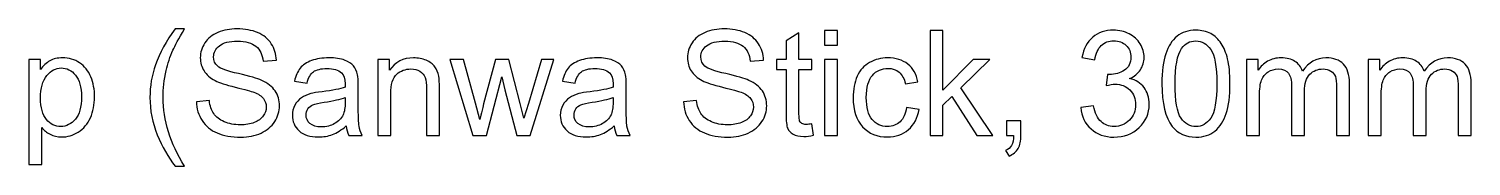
# Model space of a CAD drawing. Header units: millimetres. Extents: x 198 to 2265, y -986 to 144.
# Drawn here: x 1501 to 1751.8, y -708.2 to -684.3 of the extents above; entities that cross this region are included whole.
import ezdxf

# ---------------------------------------------------------------- set-up
doc = ezdxf.new("R2010")
doc.units = ezdxf.units.MM
doc.header["$MEASUREMENT"] = 0
doc.layers.add('Layer 1', color=7, linetype='Continuous')

msp = doc.modelspace()

# ---------------------------------------------------------------- linework, layer by layer
at = {"layer": 'Layer 1', "color": 250}
for points, knots in [([(1526.4799, -708.1696), (1525.2522, -706.616), (1524.2108, -704.7999), (1523.3599, -702.7171), (1522.509, -700.6343), (1522.0857, -698.4753), (1522.0857, -696.2443), (1522.0857, -694.2758), (1522.4032, -692.392), (1523.0382, -690.5928), (1523.7833, -688.5015), (1524.9305, -686.4187), (1526.4799, -684.3444), (1526.4799, -684.3444), (1528.0801, -684.3444), (1528.0801, -684.3444), (1527.081, -686.0631), (1526.4164, -687.2908), (1526.0947, -688.0274), (1525.5909, -689.1662), (1525.193, -690.3557), (1524.9051, -691.5961), (1524.5495, -693.1413), (1524.3717, -694.6949), (1524.3717, -696.257), (1524.3717, -700.2321), (1525.6078, -704.203), (1528.0801, -708.1696), (1528.0801, -708.1696), (1526.4799, -708.1696), (1526.4799, -708.1696)], [0, 0, 0, 0, 0.1, 0.1, 0.1, 0.2, 0.2, 0.2, 0.3, 0.3, 0.3, 0.4, 0.4, 0.4, 0.5, 0.5, 0.5, 0.6, 0.6, 0.6, 0.7, 0.7, 0.7, 0.8, 0.8, 0.8, 0.9, 0.9, 0.9, 1, 1, 1, 1]), ([(1530.1629, -696.9936), (1530.1629, -696.9936), (1532.4235, -696.7904), (1532.4235, -696.7904), (1532.5293, -697.7048), (1532.7791, -698.4541), (1533.1728, -699.0425), (1533.5665, -699.6267), (1534.1761, -700.1009), (1535.0016, -700.4649), (1535.8271, -700.8248), (1536.7584, -701.0068), (1537.7914, -701.0068), (1538.71, -701.0068), (1539.5186, -700.8713), (1540.2213, -700.5962), (1540.924, -700.321), (1541.4447, -699.9442), (1541.7876, -699.4659), (1542.1305, -698.9875), (1542.3041, -698.4668), (1542.3041, -697.908), (1542.3041, -697.3407), (1542.139, -696.8454), (1541.8088, -696.4179), (1541.4786, -695.9945), (1540.9325, -695.6389), (1540.1705, -695.3468), (1539.6837, -695.1606), (1538.6042, -694.8642), (1536.932, -694.4621), (1535.2598, -694.0599), (1534.0914, -693.6831), (1533.4226, -693.3275), (1532.5547, -692.8703), (1531.9113, -692.3031), (1531.4879, -691.63), (1531.0604, -690.9569), (1530.8487, -690.1991), (1530.8487, -689.3651), (1530.8487, -688.4423), (1531.1112, -687.5829), (1531.6319, -686.787), (1532.1526, -685.9869), (1532.9103, -685.3816), (1533.9136, -684.9667), (1534.9127, -684.5518), (1536.0261, -684.3444), (1537.2495, -684.3444), (1538.5957, -684.3444), (1539.7853, -684.5603), (1540.814, -684.9963), (1541.8427, -685.4281), (1542.6343, -686.0674), (1543.1889, -686.914), (1543.7434, -687.7565), (1544.0398, -688.7132), (1544.0821, -689.78), (1544.0821, -689.78), (1541.7707, -689.9578), (1541.7707, -689.9578), (1541.6479, -688.8106), (1541.2288, -687.9427), (1540.5134, -687.3585), (1539.798, -686.7701), (1538.7396, -686.478), (1537.3426, -686.478), (1535.8864, -686.478), (1534.8238, -686.7447), (1534.1592, -687.2781), (1533.4945, -687.8115), (1533.1601, -688.455), (1533.1601, -689.2085), (1533.1601, -689.8604), (1533.3972, -690.3981), (1533.8671, -690.8214), (1534.3327, -691.2405), (1535.5392, -691.6765), (1537.495, -692.1168), (1539.4508, -692.5613), (1540.7928, -692.9465), (1541.5209, -693.2767), (1542.575, -693.7636), (1543.3582, -694.3774), (1543.862, -695.1267), (1544.3657, -695.8718), (1544.6155, -696.7311), (1544.6155, -697.7048), (1544.6155, -698.6742), (1544.3403, -699.5802), (1543.7858, -700.4353), (1543.2312, -701.2904), (1542.4396, -701.9551), (1541.4024, -702.4292), (1540.3652, -702.9033), (1539.2011, -703.1404), (1537.9014, -703.1404), (1536.2589, -703.1404), (1534.8831, -702.8991), (1533.7739, -702.4207), (1532.6606, -701.9424), (1531.7927, -701.2227), (1531.162, -700.2575), (1530.527, -699.2965), (1530.1968, -698.2086), (1530.1629, -696.9936)], [0, 0, 0, 0, 0.02857143, 0.02857143, 0.02857143, 0.05714286, 0.05714286, 0.05714286, 0.08571429, 0.08571429, 0.08571429, 0.11428571, 0.11428571, 0.11428571, 0.14285714, 0.14285714, 0.14285714, 0.17142857, 0.17142857, 0.17142857, 0.2, 0.2, 0.2, 0.22857143, 0.22857143, 0.22857143, 0.25714286, 0.25714286, 0.25714286, 0.28571429, 0.28571429, 0.28571429, 0.31428571, 0.31428571, 0.31428571, 0.34285714, 0.34285714, 0.34285714, 0.37142857, 0.37142857, 0.37142857, 0.4, 0.4, 0.4, 0.42857143, 0.42857143, 0.42857143, 0.45714286, 0.45714286, 0.45714286, 0.48571429, 0.48571429, 0.48571429, 0.51428571, 0.51428571, 0.51428571, 0.54285714, 0.54285714, 0.54285714, 0.57142857, 0.57142857, 0.57142857, 0.6, 0.6, 0.6, 0.62857143, 0.62857143, 0.62857143, 0.65714286, 0.65714286, 0.65714286, 0.68571429, 0.68571429, 0.68571429, 0.71428571, 0.71428571, 0.71428571, 0.74285714, 0.74285714, 0.74285714, 0.77142857, 0.77142857, 0.77142857, 0.8, 0.8, 0.8, 0.82857143, 0.82857143, 0.82857143, 0.85714286, 0.85714286, 0.85714286, 0.88571429, 0.88571429, 0.88571429, 0.91428571, 0.91428571, 0.91428571, 0.94285714, 0.94285714, 0.94285714, 0.97142857, 0.97142857, 0.97142857, 1, 1, 1, 1]), ([(1614.8845, -696.9936), (1614.8845, -696.9936), (1617.1451, -696.7904), (1617.1451, -696.7904), (1617.2509, -697.7048), (1617.5007, -698.4541), (1617.8944, -699.0425), (1618.2881, -699.6267), (1618.8977, -700.1009), (1619.7232, -700.4649), (1620.5487, -700.8248), (1621.48, -701.0068), (1622.513, -701.0068), (1623.4316, -701.0068), (1624.2402, -700.8713), (1624.9429, -700.5962), (1625.6456, -700.321), (1626.1663, -699.9442), (1626.5092, -699.4659), (1626.8521, -698.9875), (1627.0257, -698.4668), (1627.0257, -697.908), (1627.0257, -697.3407), (1626.8606, -696.8454), (1626.5304, -696.4179), (1626.2002, -695.9945), (1625.6541, -695.6389), (1624.8921, -695.3468), (1624.4053, -695.1606), (1623.3258, -694.8642), (1621.6536, -694.4621), (1619.9814, -694.0599), (1618.813, -693.6831), (1618.1442, -693.3275), (1617.2763, -692.8703), (1616.6329, -692.3031), (1616.2095, -691.63), (1615.782, -690.9569), (1615.5703, -690.1991), (1615.5703, -689.3651), (1615.5703, -688.4423), (1615.8328, -687.5829), (1616.3535, -686.787), (1616.8742, -685.9869), (1617.6319, -685.3816), (1618.6352, -684.9667), (1619.6343, -684.5518), (1620.7477, -684.3444), (1621.9711, -684.3444), (1623.3173, -684.3444), (1624.5069, -684.5603), (1625.5356, -684.9963), (1626.5643, -685.4281), (1627.3559, -686.0674), (1627.9105, -686.914), (1628.465, -687.7565), (1628.7614, -688.7132), (1628.8037, -689.78), (1628.8037, -689.78), (1626.4923, -689.9578), (1626.4923, -689.9578), (1626.3695, -688.8106), (1625.9504, -687.9427), (1625.235, -687.3585), (1624.5196, -686.7701), (1623.4612, -686.478), (1622.0642, -686.478), (1620.608, -686.478), (1619.5454, -686.7447), (1618.8808, -687.2781), (1618.2161, -687.8115), (1617.8817, -688.455), (1617.8817, -689.2085), (1617.8817, -689.8604), (1618.1188, -690.3981), (1618.5887, -690.8214), (1619.0543, -691.2405), (1620.2608, -691.6765), (1622.2166, -692.1168), (1624.1724, -692.5613), (1625.5144, -692.9465), (1626.2425, -693.2767), (1627.2966, -693.7636), (1628.0798, -694.3774), (1628.5836, -695.1267), (1629.0873, -695.8718), (1629.3371, -696.7311), (1629.3371, -697.7048), (1629.3371, -698.6742), (1629.0619, -699.5802), (1628.5074, -700.4353), (1627.9528, -701.2904), (1627.1612, -701.9551), (1626.124, -702.4292), (1625.0868, -702.9033), (1623.9227, -703.1404), (1622.623, -703.1404), (1620.9805, -703.1404), (1619.6047, -702.8991), (1618.4955, -702.4207), (1617.3822, -701.9424), (1616.5143, -701.2227), (1615.8836, -700.2575), (1615.2486, -699.2965), (1614.9184, -698.2086), (1614.8845, -696.9936)], [0, 0, 0, 0, 0.02857143, 0.02857143, 0.02857143, 0.05714286, 0.05714286, 0.05714286, 0.08571429, 0.08571429, 0.08571429, 0.11428571, 0.11428571, 0.11428571, 0.14285714, 0.14285714, 0.14285714, 0.17142857, 0.17142857, 0.17142857, 0.2, 0.2, 0.2, 0.22857143, 0.22857143, 0.22857143, 0.25714286, 0.25714286, 0.25714286, 0.28571429, 0.28571429, 0.28571429, 0.31428571, 0.31428571, 0.31428571, 0.34285714, 0.34285714, 0.34285714, 0.37142857, 0.37142857, 0.37142857, 0.4, 0.4, 0.4, 0.42857143, 0.42857143, 0.42857143, 0.45714286, 0.45714286, 0.45714286, 0.48571429, 0.48571429, 0.48571429, 0.51428571, 0.51428571, 0.51428571, 0.54285714, 0.54285714, 0.54285714, 0.57142857, 0.57142857, 0.57142857, 0.6, 0.6, 0.6, 0.62857143, 0.62857143, 0.62857143, 0.65714286, 0.65714286, 0.65714286, 0.68571429, 0.68571429, 0.68571429, 0.71428571, 0.71428571, 0.71428571, 0.74285714, 0.74285714, 0.74285714, 0.77142857, 0.77142857, 0.77142857, 0.8, 0.8, 0.8, 0.82857143, 0.82857143, 0.82857143, 0.85714286, 0.85714286, 0.85714286, 0.88571429, 0.88571429, 0.88571429, 0.91428571, 0.91428571, 0.91428571, 0.94285714, 0.94285714, 0.94285714, 0.97142857, 0.97142857, 0.97142857, 1, 1, 1, 1]), ([(1639.3913, -687.1892), (1639.3913, -687.1892), (1639.3913, -684.6492), (1639.3913, -684.6492), (1639.3913, -684.6492), (1641.6265, -684.6492), (1641.6265, -684.6492), (1641.6265, -684.6492), (1641.6265, -687.1892), (1641.6265, -687.1892), (1641.6265, -687.1892), (1639.3913, -687.1892), (1639.3913, -687.1892)], [0, 0, 0, 0, 0.25, 0.25, 0.25, 0.5, 0.5, 0.5, 0.75, 0.75, 0.75, 1, 1, 1, 1]), ([(1657.7428, -702.8356), (1657.7428, -702.8356), (1657.7428, -684.6492), (1657.7428, -684.6492), (1657.7428, -684.6492), (1659.978, -684.6492), (1659.978, -684.6492), (1659.978, -684.6492), (1659.978, -695.0082), (1659.978, -695.0082), (1659.978, -695.0082), (1665.2612, -689.653), (1665.2612, -689.653), (1665.2612, -689.653), (1668.1483, -689.653), (1668.1483, -689.653), (1668.1483, -689.653), (1663.1191, -694.551), (1663.1191, -694.551), (1663.1191, -694.551), (1668.6563, -702.8356), (1668.6563, -702.8356), (1668.6563, -702.8356), (1665.9046, -702.8356), (1665.9046, -702.8356), (1665.9046, -702.8356), (1661.5274, -696.1004), (1661.5274, -696.1004), (1661.5274, -696.1004), (1659.978, -697.6074), (1659.978, -697.6074), (1659.978, -697.6074), (1659.978, -702.8356), (1659.978, -702.8356), (1659.978, -702.8356), (1657.7428, -702.8356), (1657.7428, -702.8356)], [0, 0, 0, 0, 0.08333333, 0.08333333, 0.08333333, 0.16666667, 0.16666667, 0.16666667, 0.25, 0.25, 0.25, 0.33333333, 0.33333333, 0.33333333, 0.41666667, 0.41666667, 0.41666667, 0.5, 0.5, 0.5, 0.58333333, 0.58333333, 0.58333333, 0.66666667, 0.66666667, 0.66666667, 0.75, 0.75, 0.75, 0.83333333, 0.83333333, 0.83333333, 0.91666667, 0.91666667, 0.91666667, 1, 1, 1, 1]), ([(1683.9387, -698.0096), (1683.9387, -698.0096), (1686.1739, -697.7048), (1686.1739, -697.7048), (1686.4321, -698.9748), (1686.8639, -699.8892), (1687.4778, -700.448), (1688.0916, -701.0068), (1688.8451, -701.2862), (1689.7384, -701.2862), (1690.7967, -701.2862), (1691.6899, -700.9221), (1692.4096, -700.194), (1693.1293, -699.4659), (1693.4891, -698.5642), (1693.4891, -697.4889), (1693.4891, -696.4644), (1693.1547, -695.6178), (1692.4816, -694.9489), (1691.8127, -694.2843), (1690.9618, -693.9498), (1689.9246, -693.9498), (1689.5013, -693.9498), (1688.9764, -694.0345), (1688.3456, -694.1996), (1688.3456, -694.1996), (1688.5954, -692.2438), (1688.5954, -692.2438), (1688.7435, -692.2607), (1688.8663, -692.2692), (1688.9552, -692.2692), (1689.9119, -692.2692), (1690.7671, -692.0194), (1691.5333, -691.5241), (1692.2953, -691.0288), (1692.6763, -690.2668), (1692.6763, -689.2381), (1692.6763, -688.4211), (1692.3969, -687.7438), (1691.8423, -687.2061), (1691.2878, -686.6685), (1690.5723, -686.4018), (1689.696, -686.4018), (1688.824, -686.4018), (1688.1001, -686.677), (1687.5201, -687.2273), (1686.9401, -687.7776), (1686.5676, -688.6031), (1686.4025, -689.7038), (1686.4025, -689.7038), (1684.1673, -689.2974), (1684.1673, -689.2974), (1684.4425, -687.7988), (1685.0605, -686.6346), (1686.03, -685.8091), (1686.9952, -684.9836), (1688.2017, -684.573), (1689.641, -684.573), (1690.6316, -684.573), (1691.546, -684.7847), (1692.38, -685.2122), (1693.2182, -685.6356), (1693.8574, -686.2155), (1694.2977, -686.9479), (1694.7422, -687.6845), (1694.9623, -688.4634), (1694.9623, -689.2889), (1694.9623, -690.0721), (1694.7506, -690.7833), (1694.3315, -691.4268), (1693.9082, -692.0702), (1693.2817, -692.5825), (1692.4562, -692.9635), (1693.5314, -693.209), (1694.3654, -693.7255), (1694.9623, -694.5086), (1695.555, -695.2876), (1695.8513, -696.2697), (1695.8513, -697.4423), (1695.8513, -699.0298), (1695.2713, -700.3803), (1694.1156, -701.4852), (1692.9557, -702.5901), (1691.491, -703.1404), (1689.7214, -703.1404), (1688.1255, -703.1404), (1686.8004, -702.662), (1685.7463, -701.7095), (1684.688, -700.757), (1684.0869, -699.5251), (1683.9387, -698.0096)], [0, 0, 0, 0, 0.03333333, 0.03333333, 0.03333333, 0.06666667, 0.06666667, 0.06666667, 0.1, 0.1, 0.1, 0.13333333, 0.13333333, 0.13333333, 0.16666667, 0.16666667, 0.16666667, 0.2, 0.2, 0.2, 0.23333333, 0.23333333, 0.23333333, 0.26666667, 0.26666667, 0.26666667, 0.3, 0.3, 0.3, 0.33333333, 0.33333333, 0.33333333, 0.36666667, 0.36666667, 0.36666667, 0.4, 0.4, 0.4, 0.43333333, 0.43333333, 0.43333333, 0.46666667, 0.46666667, 0.46666667, 0.5, 0.5, 0.5, 0.53333333, 0.53333333, 0.53333333, 0.56666667, 0.56666667, 0.56666667, 0.6, 0.6, 0.6, 0.63333333, 0.63333333, 0.63333333, 0.66666667, 0.66666667, 0.66666667, 0.7, 0.7, 0.7, 0.73333333, 0.73333333, 0.73333333, 0.76666667, 0.76666667, 0.76666667, 0.8, 0.8, 0.8, 0.83333333, 0.83333333, 0.83333333, 0.86666667, 0.86666667, 0.86666667, 0.9, 0.9, 0.9, 0.93333333, 0.93333333, 0.93333333, 0.96666667, 0.96666667, 0.96666667, 1, 1, 1, 1]), ([(1698.0653, -693.8609), (1698.0653, -691.7146), (1698.2854, -689.979), (1698.7257, -688.6666), (1699.1702, -687.3501), (1699.8264, -686.3383), (1700.6984, -685.6313), (1701.5663, -684.9244), (1702.6627, -684.573), (1703.9835, -684.573), (1704.9572, -684.573), (1705.8123, -684.7677), (1706.5531, -685.1614), (1707.2897, -685.5551), (1707.8993, -686.1224), (1708.3735, -686.8632), (1708.8476, -687.5998), (1709.2201, -688.5015), (1709.4911, -689.5641), (1709.7662, -690.6267), (1709.9017, -692.0618), (1709.9017, -693.8609), (1709.9017, -695.9945), (1709.6816, -697.7217), (1709.2455, -699.0341), (1708.8095, -700.3506), (1708.1533, -701.3624), (1707.2813, -702.0736), (1706.4134, -702.7848), (1705.3128, -703.1404), (1703.9835, -703.1404), (1702.2351, -703.1404), (1700.8593, -702.5181), (1699.8602, -701.2693), (1698.6622, -699.7453), (1698.0653, -697.2772), (1698.0653, -693.8609)], [0, 0, 0, 0, 0.08333333, 0.08333333, 0.08333333, 0.16666667, 0.16666667, 0.16666667, 0.25, 0.25, 0.25, 0.33333333, 0.33333333, 0.33333333, 0.41666667, 0.41666667, 0.41666667, 0.5, 0.5, 0.5, 0.58333333, 0.58333333, 0.58333333, 0.66666667, 0.66666667, 0.66666667, 0.75, 0.75, 0.75, 0.83333333, 0.83333333, 0.83333333, 0.91666667, 0.91666667, 0.91666667, 1, 1, 1, 1]), ([(1637.1857, -700.8417), (1637.1857, -700.8417), (1637.4905, -702.8144), (1637.4905, -702.8144), (1636.864, -702.9457), (1636.3009, -703.0134), (1635.8099, -703.0134), (1635.0013, -703.0134), (1634.3748, -702.8864), (1633.926, -702.6282), (1633.4815, -702.3699), (1633.1683, -702.0355), (1632.9862, -701.6164), (1632.8042, -701.1973), (1632.7153, -700.3168), (1632.7153, -698.9748), (1632.7153, -698.9748), (1632.7153, -691.3802), (1632.7153, -691.3802), (1632.7153, -691.3802), (1631.0643, -691.3802), (1631.0643, -691.3802), (1631.0643, -691.3802), (1631.0643, -689.653), (1631.0643, -689.653), (1631.0643, -689.653), (1632.7153, -689.653), (1632.7153, -689.653), (1632.7153, -689.653), (1632.7153, -686.3933), (1632.7153, -686.3933), (1632.7153, -686.3933), (1634.9505, -685.0514), (1634.9505, -685.0514), (1634.9505, -685.0514), (1634.9505, -689.653), (1634.9505, -689.653), (1634.9505, -689.653), (1637.1857, -689.653), (1637.1857, -689.653), (1637.1857, -689.653), (1637.1857, -691.3802), (1637.1857, -691.3802), (1637.1857, -691.3802), (1634.9505, -691.3802), (1634.9505, -691.3802), (1634.9505, -691.3802), (1634.9505, -699.1018), (1634.9505, -699.1018), (1634.9505, -699.741), (1634.9886, -700.1517), (1635.069, -700.3337), (1635.1452, -700.5157), (1635.2722, -700.6597), (1635.45, -700.7697), (1635.6278, -700.8756), (1635.8818, -700.9306), (1636.212, -700.9306), (1636.4576, -700.9306), (1636.7835, -700.901), (1637.1857, -700.8417)], [0, 0, 0, 0, 0.05, 0.05, 0.05, 0.1, 0.1, 0.1, 0.15, 0.15, 0.15, 0.2, 0.2, 0.2, 0.25, 0.25, 0.25, 0.3, 0.3, 0.3, 0.35, 0.35, 0.35, 0.4, 0.4, 0.4, 0.45, 0.45, 0.45, 0.5, 0.5, 0.5, 0.55, 0.55, 0.55, 0.6, 0.6, 0.6, 0.65, 0.65, 0.65, 0.7, 0.7, 0.7, 0.75, 0.75, 0.75, 0.8, 0.8, 0.8, 0.85, 0.85, 0.85, 0.9, 0.9, 0.9, 0.95, 0.95, 0.95, 1, 1, 1, 1]), ([(1700.3513, -693.8694), (1700.3513, -696.8624), (1700.6984, -698.852), (1701.3969, -699.8342), (1702.0954, -700.8205), (1702.959, -701.3116), (1703.9835, -701.3116), (1705.008, -701.3116), (1705.8716, -700.8163), (1706.5701, -699.8299), (1707.2686, -698.8393), (1707.6157, -696.8539), (1707.6157, -693.8694), (1707.6157, -690.8764), (1707.2686, -688.8868), (1706.5701, -687.9046), (1705.8758, -686.9183), (1705.0037, -686.4272), (1703.9581, -686.4272), (1702.9336, -686.4272), (1702.1124, -686.8632), (1701.4985, -687.7311), (1700.7323, -688.836), (1700.3513, -690.8849), (1700.3513, -693.8694)], [0, 0, 0, 0, 0.125, 0.125, 0.125, 0.25, 0.25, 0.25, 0.375, 0.375, 0.375, 0.5, 0.5, 0.5, 0.625, 0.625, 0.625, 0.75, 0.75, 0.75, 0.875, 0.875, 0.875, 1, 1, 1, 1]), ([(1501.0291, -707.8902), (1501.0291, -707.8902), (1501.0291, -689.653), (1501.0291, -689.653), (1501.0291, -689.653), (1503.0611, -689.653), (1503.0611, -689.653), (1503.0611, -689.653), (1503.0611, -691.3844), (1503.0611, -691.3844), (1503.5395, -690.7156), (1504.0813, -690.2118), (1504.6867, -689.8774), (1505.2878, -689.5429), (1506.0202, -689.3736), (1506.8796, -689.3736), (1508.0056, -689.3736), (1508.9962, -689.6615), (1509.8556, -690.2414), (1510.715, -690.8172), (1511.3627, -691.6342), (1511.8029, -692.6841), (1512.239, -693.7382), (1512.4591, -694.8896), (1512.4591, -696.1469), (1512.4591, -697.4889), (1512.2178, -698.6996), (1511.7352, -699.7791), (1511.2526, -700.8544), (1510.5499, -701.6799), (1509.627, -702.2556), (1508.7084, -702.8271), (1507.7389, -703.115), (1506.7229, -703.115), (1505.9779, -703.115), (1505.309, -702.9584), (1504.7206, -702.6451), (1504.1279, -702.3318), (1503.6453, -701.9381), (1503.2643, -701.4598), (1503.2643, -701.4598), (1503.2643, -707.8902), (1503.2643, -707.8902), (1503.2643, -707.8902), (1501.0291, -707.8902), (1501.0291, -707.8902)], [0, 0, 0, 0, 0.06666667, 0.06666667, 0.06666667, 0.13333333, 0.13333333, 0.13333333, 0.2, 0.2, 0.2, 0.26666667, 0.26666667, 0.26666667, 0.33333333, 0.33333333, 0.33333333, 0.4, 0.4, 0.4, 0.46666667, 0.46666667, 0.46666667, 0.53333333, 0.53333333, 0.53333333, 0.6, 0.6, 0.6, 0.66666667, 0.66666667, 0.66666667, 0.73333333, 0.73333333, 0.73333333, 0.8, 0.8, 0.8, 0.86666667, 0.86666667, 0.86666667, 0.93333333, 0.93333333, 0.93333333, 1, 1, 1, 1]), ([(1556.2233, -701.1846), (1555.3936, -701.8916), (1554.5935, -702.3869), (1553.8272, -702.679), (1553.061, -702.9711), (1552.2397, -703.115), (1551.3592, -703.115), (1549.9114, -703.115), (1548.798, -702.7636), (1548.0191, -702.0567), (1547.2402, -701.3539), (1546.8507, -700.4522), (1546.8507, -699.3558), (1546.8507, -698.7123), (1546.9989, -698.1239), (1547.291, -697.5905), (1547.5873, -697.0571), (1547.9725, -696.6338), (1548.4467, -696.312), (1548.925, -695.9903), (1549.4584, -695.7448), (1550.0553, -695.5797), (1550.4956, -695.4654), (1551.1602, -695.3553), (1552.045, -695.2452), (1553.8484, -695.0336), (1555.1819, -694.7753), (1556.0328, -694.479), (1556.0413, -694.1742), (1556.0455, -693.9795), (1556.0455, -693.899), (1556.0455, -692.9931), (1555.8338, -692.3539), (1555.4105, -691.9813), (1554.839, -691.4776), (1553.9881, -691.2278), (1552.862, -691.2278), (1551.8079, -691.2278), (1551.029, -691.4141), (1550.5295, -691.7824), (1550.0257, -692.1507), (1549.6574, -692.8026), (1549.4161, -693.7424), (1549.4161, -693.7424), (1547.2317, -693.4376), (1547.2317, -693.4376), (1547.4307, -692.502), (1547.7566, -691.7443), (1548.2138, -691.1685), (1548.671, -690.5928), (1549.3314, -690.1525), (1550.195, -689.8393), (1551.0544, -689.5302), (1552.0577, -689.3736), (1553.1922, -689.3736), (1554.3183, -689.3736), (1555.2369, -689.5048), (1555.9439, -689.7715), (1556.6466, -690.0382), (1557.1673, -690.3684), (1557.4975, -690.7706), (1557.8277, -691.1728), (1558.0606, -691.6808), (1558.196, -692.2946), (1558.268, -692.6756), (1558.3061, -693.3614), (1558.3061, -694.3478), (1558.3061, -694.3478), (1558.3061, -697.3111), (1558.3061, -697.3111), (1558.3061, -699.3812), (1558.3527, -700.6893), (1558.4458, -701.2439), (1558.5347, -701.7984), (1558.721, -702.3276), (1558.9919, -702.8356), (1558.9919, -702.8356), (1556.6551, -702.8356), (1556.6551, -702.8356), (1556.4307, -702.3657), (1556.2868, -701.8154), (1556.2233, -701.1846)], [0, 0, 0, 0, 0.03703704, 0.03703704, 0.03703704, 0.07407407, 0.07407407, 0.07407407, 0.11111111, 0.11111111, 0.11111111, 0.14814815, 0.14814815, 0.14814815, 0.18518519, 0.18518519, 0.18518519, 0.22222222, 0.22222222, 0.22222222, 0.25925926, 0.25925926, 0.25925926, 0.2962963, 0.2962963, 0.2962963, 0.33333333, 0.33333333, 0.33333333, 0.37037037, 0.37037037, 0.37037037, 0.40740741, 0.40740741, 0.40740741, 0.44444444, 0.44444444, 0.44444444, 0.48148148, 0.48148148, 0.48148148, 0.51851852, 0.51851852, 0.51851852, 0.55555556, 0.55555556, 0.55555556, 0.59259259, 0.59259259, 0.59259259, 0.62962963, 0.62962963, 0.62962963, 0.66666667, 0.66666667, 0.66666667, 0.7037037, 0.7037037, 0.7037037, 0.74074074, 0.74074074, 0.74074074, 0.77777778, 0.77777778, 0.77777778, 0.81481481, 0.81481481, 0.81481481, 0.85185185, 0.85185185, 0.85185185, 0.88888889, 0.88888889, 0.88888889, 0.92592593, 0.92592593, 0.92592593, 0.96296296, 0.96296296, 0.96296296, 1, 1, 1, 1]), ([(1561.7393, -702.8356), (1561.7393, -702.8356), (1561.7393, -689.653), (1561.7393, -689.653), (1561.7393, -689.653), (1563.7459, -689.653), (1563.7459, -689.653), (1563.7459, -689.653), (1563.7459, -691.5241), (1563.7459, -691.5241), (1564.7111, -690.089), (1566.1081, -689.3736), (1567.9327, -689.3736), (1568.7285, -689.3736), (1569.4567, -689.5175), (1570.1213, -689.8012), (1570.7859, -690.0848), (1571.2855, -690.4616), (1571.6157, -690.923), (1571.9459, -691.3844), (1572.1787, -691.9348), (1572.3099, -692.5698), (1572.3904, -692.9846), (1572.4327, -693.7085), (1572.4327, -694.7415), (1572.4327, -694.7415), (1572.4327, -702.8356), (1572.4327, -702.8356), (1572.4327, -702.8356), (1570.1975, -702.8356), (1570.1975, -702.8356), (1570.1975, -702.8356), (1570.1975, -694.8261), (1570.1975, -694.8261), (1570.1975, -693.916), (1570.1128, -693.2344), (1569.9393, -692.7857), (1569.7657, -692.3369), (1569.4567, -691.9771), (1569.0164, -691.7062), (1568.5761, -691.4395), (1568.0554, -691.304), (1567.4628, -691.304), (1566.5145, -691.304), (1565.6975, -691.6046), (1565.0074, -692.2099), (1564.3174, -692.8111), (1563.9745, -693.9583), (1563.9745, -695.6432), (1563.9745, -695.6432), (1563.9745, -702.8356), (1563.9745, -702.8356), (1563.9745, -702.8356), (1561.7393, -702.8356), (1561.7393, -702.8356)], [0, 0, 0, 0, 0.05555556, 0.05555556, 0.05555556, 0.11111111, 0.11111111, 0.11111111, 0.16666667, 0.16666667, 0.16666667, 0.22222222, 0.22222222, 0.22222222, 0.27777778, 0.27777778, 0.27777778, 0.33333333, 0.33333333, 0.33333333, 0.38888889, 0.38888889, 0.38888889, 0.44444444, 0.44444444, 0.44444444, 0.5, 0.5, 0.5, 0.55555556, 0.55555556, 0.55555556, 0.61111111, 0.61111111, 0.61111111, 0.66666667, 0.66666667, 0.66666667, 0.72222222, 0.72222222, 0.72222222, 0.77777778, 0.77777778, 0.77777778, 0.83333333, 0.83333333, 0.83333333, 0.88888889, 0.88888889, 0.88888889, 0.94444444, 0.94444444, 0.94444444, 1, 1, 1, 1]), ([(1578.2366, -702.8356), (1578.2366, -702.8356), (1574.253, -689.653), (1574.253, -689.653), (1574.253, -689.653), (1576.5898, -689.653), (1576.5898, -689.653), (1576.5898, -689.653), (1578.6938, -697.2603), (1578.6938, -697.2603), (1578.6938, -697.2603), (1579.4388, -700.0924), (1579.4388, -700.0924), (1579.4685, -699.9527), (1579.6971, -699.0468), (1580.1204, -697.3746), (1580.1204, -697.3746), (1582.2074, -689.653), (1582.2074, -689.653), (1582.2074, -689.653), (1584.4977, -689.653), (1584.4977, -689.653), (1584.4977, -689.653), (1586.4831, -697.3069), (1586.4831, -697.3069), (1586.4831, -697.3069), (1587.1308, -699.8172), (1587.1308, -699.8172), (1587.1308, -699.8172), (1587.8886, -697.273), (1587.8886, -697.273), (1587.8886, -697.273), (1590.1661, -689.653), (1590.1661, -689.653), (1590.1661, -689.653), (1592.3378, -689.653), (1592.3378, -689.653), (1592.3378, -689.653), (1588.2018, -702.8356), (1588.2018, -702.8356), (1588.2018, -702.8356), (1585.8904, -702.8356), (1585.8904, -702.8356), (1585.8904, -702.8356), (1583.7992, -694.9489), (1583.7992, -694.9489), (1583.7992, -694.9489), (1583.27, -692.6925), (1583.27, -692.6925), (1583.27, -692.6925), (1580.603, -702.8356), (1580.603, -702.8356), (1580.603, -702.8356), (1578.2366, -702.8356), (1578.2366, -702.8356)], [0, 0, 0, 0, 0.05555556, 0.05555556, 0.05555556, 0.11111111, 0.11111111, 0.11111111, 0.16666667, 0.16666667, 0.16666667, 0.22222222, 0.22222222, 0.22222222, 0.27777778, 0.27777778, 0.27777778, 0.33333333, 0.33333333, 0.33333333, 0.38888889, 0.38888889, 0.38888889, 0.44444444, 0.44444444, 0.44444444, 0.5, 0.5, 0.5, 0.55555556, 0.55555556, 0.55555556, 0.61111111, 0.61111111, 0.61111111, 0.66666667, 0.66666667, 0.66666667, 0.72222222, 0.72222222, 0.72222222, 0.77777778, 0.77777778, 0.77777778, 0.83333333, 0.83333333, 0.83333333, 0.88888889, 0.88888889, 0.88888889, 0.94444444, 0.94444444, 0.94444444, 1, 1, 1, 1]), ([(1602.8195, -701.1846), (1601.9898, -701.8916), (1601.1897, -702.3869), (1600.4234, -702.679), (1599.6572, -702.9711), (1598.8359, -703.115), (1597.9554, -703.115), (1596.5076, -703.115), (1595.3942, -702.7636), (1594.6153, -702.0567), (1593.8364, -701.3539), (1593.4469, -700.4522), (1593.4469, -699.3558), (1593.4469, -698.7123), (1593.5951, -698.1239), (1593.8872, -697.5905), (1594.1835, -697.0571), (1594.5687, -696.6338), (1595.0429, -696.312), (1595.5212, -695.9903), (1596.0546, -695.7448), (1596.6515, -695.5797), (1597.0918, -695.4654), (1597.7564, -695.3553), (1598.6412, -695.2452), (1600.4446, -695.0336), (1601.7781, -694.7753), (1602.629, -694.479), (1602.6375, -694.1742), (1602.6417, -693.9795), (1602.6417, -693.899), (1602.6417, -692.9931), (1602.43, -692.3539), (1602.0067, -691.9813), (1601.4352, -691.4776), (1600.5843, -691.2278), (1599.4582, -691.2278), (1598.4041, -691.2278), (1597.6252, -691.4141), (1597.1257, -691.7824), (1596.6219, -692.1507), (1596.2536, -692.8026), (1596.0123, -693.7424), (1596.0123, -693.7424), (1593.8279, -693.4376), (1593.8279, -693.4376), (1594.0269, -692.502), (1594.3528, -691.7443), (1594.81, -691.1685), (1595.2672, -690.5928), (1595.9276, -690.1525), (1596.7912, -689.8393), (1597.6506, -689.5302), (1598.6539, -689.3736), (1599.7884, -689.3736), (1600.9145, -689.3736), (1601.8331, -689.5048), (1602.5401, -689.7715), (1603.2428, -690.0382), (1603.7635, -690.3684), (1604.0937, -690.7706), (1604.4239, -691.1728), (1604.6568, -691.6808), (1604.7922, -692.2946), (1604.8642, -692.6756), (1604.9023, -693.3614), (1604.9023, -694.3478), (1604.9023, -694.3478), (1604.9023, -697.3111), (1604.9023, -697.3111), (1604.9023, -699.3812), (1604.9489, -700.6893), (1605.042, -701.2439), (1605.1309, -701.7984), (1605.3172, -702.3276), (1605.5881, -702.8356), (1605.5881, -702.8356), (1603.2513, -702.8356), (1603.2513, -702.8356), (1603.0269, -702.3657), (1602.883, -701.8154), (1602.8195, -701.1846)], [0, 0, 0, 0, 0.03703704, 0.03703704, 0.03703704, 0.07407407, 0.07407407, 0.07407407, 0.11111111, 0.11111111, 0.11111111, 0.14814815, 0.14814815, 0.14814815, 0.18518519, 0.18518519, 0.18518519, 0.22222222, 0.22222222, 0.22222222, 0.25925926, 0.25925926, 0.25925926, 0.2962963, 0.2962963, 0.2962963, 0.33333333, 0.33333333, 0.33333333, 0.37037037, 0.37037037, 0.37037037, 0.40740741, 0.40740741, 0.40740741, 0.44444444, 0.44444444, 0.44444444, 0.48148148, 0.48148148, 0.48148148, 0.51851852, 0.51851852, 0.51851852, 0.55555556, 0.55555556, 0.55555556, 0.59259259, 0.59259259, 0.59259259, 0.62962963, 0.62962963, 0.62962963, 0.66666667, 0.66666667, 0.66666667, 0.7037037, 0.7037037, 0.7037037, 0.74074074, 0.74074074, 0.74074074, 0.77777778, 0.77777778, 0.77777778, 0.81481481, 0.81481481, 0.81481481, 0.85185185, 0.85185185, 0.85185185, 0.88888889, 0.88888889, 0.88888889, 0.92592593, 0.92592593, 0.92592593, 0.96296296, 0.96296296, 0.96296296, 1, 1, 1, 1]), ([(1639.3913, -702.8356), (1639.3913, -702.8356), (1639.3913, -689.653), (1639.3913, -689.653), (1639.3913, -689.653), (1641.6265, -689.653), (1641.6265, -689.653), (1641.6265, -689.653), (1641.6265, -702.8356), (1641.6265, -702.8356), (1641.6265, -702.8356), (1639.3913, -702.8356), (1639.3913, -702.8356)], [0, 0, 0, 0, 0.25, 0.25, 0.25, 0.5, 0.5, 0.5, 0.75, 0.75, 0.75, 1, 1, 1, 1]), ([(1653.6449, -698.0096), (1653.6449, -698.0096), (1655.8293, -698.3144), (1655.8293, -698.3144), (1655.588, -699.8172), (1654.9784, -700.9899), (1653.992, -701.8408), (1653.0057, -702.6917), (1651.7907, -703.115), (1650.3556, -703.115), (1648.5564, -703.115), (1647.1086, -702.5266), (1646.0164, -701.3497), (1644.92, -700.1728), (1644.3739, -698.488), (1644.3739, -696.2951), (1644.3739, -694.8727), (1644.611, -693.6323), (1645.0809, -692.5655), (1645.5508, -691.503), (1646.2662, -690.7029), (1647.2314, -690.1737), (1648.1924, -689.6403), (1649.238, -689.3736), (1650.3725, -689.3736), (1651.7992, -689.3736), (1652.9718, -689.7334), (1653.8777, -690.4573), (1654.7879, -691.1812), (1655.3721, -692.2099), (1655.6261, -693.5392), (1655.6261, -693.5392), (1653.4671, -693.8694), (1653.4671, -693.8694), (1653.2597, -692.9846), (1652.8956, -692.32), (1652.3664, -691.8713), (1651.8415, -691.4268), (1651.2065, -691.2024), (1650.4614, -691.2024), (1649.3354, -691.2024), (1648.421, -691.6046), (1647.714, -692.4089), (1647.0113, -693.2175), (1646.6599, -694.4875), (1646.6599, -696.2316), (1646.6599, -698.0011), (1646.9986, -699.2838), (1647.6759, -700.0839), (1648.3575, -700.884), (1649.2422, -701.2862), (1650.3302, -701.2862), (1651.2107, -701.2862), (1651.9431, -701.0195), (1652.5273, -700.4819), (1653.1157, -699.9485), (1653.4883, -699.123), (1653.6449, -698.0096)], [0, 0, 0, 0, 0.05263158, 0.05263158, 0.05263158, 0.10526316, 0.10526316, 0.10526316, 0.15789474, 0.15789474, 0.15789474, 0.21052632, 0.21052632, 0.21052632, 0.26315789, 0.26315789, 0.26315789, 0.31578947, 0.31578947, 0.31578947, 0.36842105, 0.36842105, 0.36842105, 0.42105263, 0.42105263, 0.42105263, 0.47368421, 0.47368421, 0.47368421, 0.52631579, 0.52631579, 0.52631579, 0.57894737, 0.57894737, 0.57894737, 0.63157895, 0.63157895, 0.63157895, 0.68421053, 0.68421053, 0.68421053, 0.73684211, 0.73684211, 0.73684211, 0.78947368, 0.78947368, 0.78947368, 0.84210526, 0.84210526, 0.84210526, 0.89473684, 0.89473684, 0.89473684, 0.94736842, 0.94736842, 0.94736842, 1, 1, 1, 1]), ([(1712.8015, -702.8356), (1712.8015, -702.8356), (1712.8015, -689.653), (1712.8015, -689.653), (1712.8015, -689.653), (1714.8081, -689.653), (1714.8081, -689.653), (1714.8081, -689.653), (1714.8081, -691.5157), (1714.8081, -691.5157), (1715.2187, -690.8722), (1715.7691, -690.3515), (1716.4549, -689.962), (1717.1407, -689.5683), (1717.9196, -689.3736), (1718.7959, -689.3736), (1719.7696, -689.3736), (1720.5697, -689.5768), (1721.192, -689.979), (1721.8143, -690.3854), (1722.2545, -690.9484), (1722.5085, -691.6765), (1723.5584, -690.1398), (1724.9173, -689.3736), (1726.5937, -689.3736), (1727.906, -689.3736), (1728.9178, -689.7334), (1729.6205, -690.4573), (1730.3275, -691.1812), (1730.6831, -692.2946), (1730.6831, -693.7974), (1730.6831, -693.7974), (1730.6831, -702.8356), (1730.6831, -702.8356), (1730.6831, -702.8356), (1728.4479, -702.8356), (1728.4479, -702.8356), (1728.4479, -702.8356), (1728.4479, -694.5383), (1728.4479, -694.5383), (1728.4479, -693.6493), (1728.3717, -693.0058), (1728.2278, -692.6121), (1728.0838, -692.2184), (1727.8214, -691.9051), (1727.4361, -691.6638), (1727.0551, -691.4225), (1726.6064, -691.304), (1726.0942, -691.304), (1725.1628, -691.304), (1724.3924, -691.613), (1723.7785, -692.2269), (1723.1647, -692.8449), (1722.8599, -693.8313), (1722.8599, -695.186), (1722.8599, -695.186), (1722.8599, -702.8356), (1722.8599, -702.8356), (1722.8599, -702.8356), (1720.6247, -702.8356), (1720.6247, -702.8356), (1720.6247, -702.8356), (1720.6247, -694.28), (1720.6247, -694.28), (1720.6247, -693.2894), (1720.4427, -692.5444), (1720.0786, -692.0491), (1719.7145, -691.5538), (1719.1176, -691.304), (1718.2921, -691.304), (1717.6656, -691.304), (1717.0856, -691.4691), (1716.5522, -691.7993), (1716.0188, -692.1295), (1715.6336, -692.6121), (1715.3923, -693.2513), (1715.1552, -693.8863), (1715.0367, -694.805), (1715.0367, -696.003), (1715.0367, -696.003), (1715.0367, -702.8356), (1715.0367, -702.8356), (1715.0367, -702.8356), (1712.8015, -702.8356), (1712.8015, -702.8356)], [0, 0, 0, 0, 0.03571429, 0.03571429, 0.03571429, 0.07142857, 0.07142857, 0.07142857, 0.10714286, 0.10714286, 0.10714286, 0.14285714, 0.14285714, 0.14285714, 0.17857143, 0.17857143, 0.17857143, 0.21428571, 0.21428571, 0.21428571, 0.25, 0.25, 0.25, 0.28571429, 0.28571429, 0.28571429, 0.32142857, 0.32142857, 0.32142857, 0.35714286, 0.35714286, 0.35714286, 0.39285714, 0.39285714, 0.39285714, 0.42857143, 0.42857143, 0.42857143, 0.46428571, 0.46428571, 0.46428571, 0.5, 0.5, 0.5, 0.53571429, 0.53571429, 0.53571429, 0.57142857, 0.57142857, 0.57142857, 0.60714286, 0.60714286, 0.60714286, 0.64285714, 0.64285714, 0.64285714, 0.67857143, 0.67857143, 0.67857143, 0.71428571, 0.71428571, 0.71428571, 0.75, 0.75, 0.75, 0.78571429, 0.78571429, 0.78571429, 0.82142857, 0.82142857, 0.82142857, 0.85714286, 0.85714286, 0.85714286, 0.89285714, 0.89285714, 0.89285714, 0.92857143, 0.92857143, 0.92857143, 0.96428571, 0.96428571, 0.96428571, 1, 1, 1, 1]), ([(1733.9597, -702.8356), (1733.9597, -702.8356), (1733.9597, -689.653), (1733.9597, -689.653), (1733.9597, -689.653), (1735.9663, -689.653), (1735.9663, -689.653), (1735.9663, -689.653), (1735.9663, -691.5157), (1735.9663, -691.5157), (1736.3769, -690.8722), (1736.9273, -690.3515), (1737.6131, -689.962), (1738.2989, -689.5683), (1739.0778, -689.3736), (1739.9541, -689.3736), (1740.9278, -689.3736), (1741.7279, -689.5768), (1742.3502, -689.979), (1742.9725, -690.3854), (1743.4127, -690.9484), (1743.6667, -691.6765), (1744.7166, -690.1398), (1746.0755, -689.3736), (1747.7519, -689.3736), (1749.0642, -689.3736), (1750.076, -689.7334), (1750.7787, -690.4573), (1751.4857, -691.1812), (1751.8413, -692.2946), (1751.8413, -693.7974), (1751.8413, -693.7974), (1751.8413, -702.8356), (1751.8413, -702.8356), (1751.8413, -702.8356), (1749.6061, -702.8356), (1749.6061, -702.8356), (1749.6061, -702.8356), (1749.6061, -694.5383), (1749.6061, -694.5383), (1749.6061, -693.6493), (1749.5299, -693.0058), (1749.386, -692.6121), (1749.242, -692.2184), (1748.9796, -691.9051), (1748.5943, -691.6638), (1748.2133, -691.4225), (1747.7646, -691.304), (1747.2524, -691.304), (1746.321, -691.304), (1745.5506, -691.613), (1744.9367, -692.2269), (1744.3229, -692.8449), (1744.0181, -693.8313), (1744.0181, -695.186), (1744.0181, -695.186), (1744.0181, -702.8356), (1744.0181, -702.8356), (1744.0181, -702.8356), (1741.7829, -702.8356), (1741.7829, -702.8356), (1741.7829, -702.8356), (1741.7829, -694.28), (1741.7829, -694.28), (1741.7829, -693.2894), (1741.6009, -692.5444), (1741.2368, -692.0491), (1740.8727, -691.5538), (1740.2758, -691.304), (1739.4503, -691.304), (1738.8238, -691.304), (1738.2438, -691.4691), (1737.7104, -691.7993), (1737.177, -692.1295), (1736.7918, -692.6121), (1736.5505, -693.2513), (1736.3134, -693.8863), (1736.1949, -694.805), (1736.1949, -696.003), (1736.1949, -696.003), (1736.1949, -702.8356), (1736.1949, -702.8356), (1736.1949, -702.8356), (1733.9597, -702.8356), (1733.9597, -702.8356)], [0, 0, 0, 0, 0.03571429, 0.03571429, 0.03571429, 0.07142857, 0.07142857, 0.07142857, 0.10714286, 0.10714286, 0.10714286, 0.14285714, 0.14285714, 0.14285714, 0.17857143, 0.17857143, 0.17857143, 0.21428571, 0.21428571, 0.21428571, 0.25, 0.25, 0.25, 0.28571429, 0.28571429, 0.28571429, 0.32142857, 0.32142857, 0.32142857, 0.35714286, 0.35714286, 0.35714286, 0.39285714, 0.39285714, 0.39285714, 0.42857143, 0.42857143, 0.42857143, 0.46428571, 0.46428571, 0.46428571, 0.5, 0.5, 0.5, 0.53571429, 0.53571429, 0.53571429, 0.57142857, 0.57142857, 0.57142857, 0.60714286, 0.60714286, 0.60714286, 0.64285714, 0.64285714, 0.64285714, 0.67857143, 0.67857143, 0.67857143, 0.71428571, 0.71428571, 0.71428571, 0.75, 0.75, 0.75, 0.78571429, 0.78571429, 0.78571429, 0.82142857, 0.82142857, 0.82142857, 0.85714286, 0.85714286, 0.85714286, 0.89285714, 0.89285714, 0.89285714, 0.92857143, 0.92857143, 0.92857143, 0.96428571, 0.96428571, 0.96428571, 1, 1, 1, 1]), ([(1503.0611, -696.3247), (1503.0611, -698.0138), (1503.404, -699.2627), (1504.0856, -700.0712), (1504.7714, -700.8798), (1505.6011, -701.2862), (1506.5748, -701.2862), (1507.5654, -701.2862), (1508.412, -700.8671), (1509.1148, -700.0289), (1509.8217, -699.1907), (1510.1731, -697.8953), (1510.1731, -696.1385), (1510.1731, -694.4621), (1509.8302, -693.209), (1509.1402, -692.375), (1508.4501, -691.5411), (1507.6289, -691.1262), (1506.6721, -691.1262), (1505.7239, -691.1262), (1504.8857, -691.5707), (1504.1575, -692.4555), (1503.4252, -693.3445), (1503.0611, -694.6314), (1503.0611, -696.3247)], [0, 0, 0, 0, 0.125, 0.125, 0.125, 0.25, 0.25, 0.25, 0.375, 0.375, 0.375, 0.5, 0.5, 0.5, 0.625, 0.625, 0.625, 0.75, 0.75, 0.75, 0.875, 0.875, 0.875, 1, 1, 1, 1]), ([(1556.0455, -696.2316), (1555.2327, -696.5618), (1554.0135, -696.8412), (1552.3879, -697.0698), (1551.465, -697.201), (1550.8131, -697.3492), (1550.4321, -697.5143), (1550.0511, -697.6794), (1549.759, -697.9207), (1549.5516, -698.234), (1549.3441, -698.5515), (1549.2383, -698.9028), (1549.2383, -699.2923), (1549.2383, -699.8807), (1549.4627, -700.376), (1549.9156, -700.7697), (1550.3686, -701.1634), (1551.029, -701.3624), (1551.8968, -701.3624), (1552.7562, -701.3624), (1553.5224, -701.1761), (1554.1955, -700.7994), (1554.8644, -700.4268), (1555.3597, -699.9146), (1555.673, -699.2669), (1555.9143, -698.7631), (1556.0328, -698.0223), (1556.0328, -697.0444), (1556.0328, -697.0444), (1556.0455, -696.2316), (1556.0455, -696.2316)], [0, 0, 0, 0, 0.1, 0.1, 0.1, 0.2, 0.2, 0.2, 0.3, 0.3, 0.3, 0.4, 0.4, 0.4, 0.5, 0.5, 0.5, 0.6, 0.6, 0.6, 0.7, 0.7, 0.7, 0.8, 0.8, 0.8, 0.9, 0.9, 0.9, 1, 1, 1, 1]), ([(1602.6417, -696.2316), (1601.8289, -696.5618), (1600.6097, -696.8412), (1598.9841, -697.0698), (1598.0612, -697.201), (1597.4093, -697.3492), (1597.0283, -697.5143), (1596.6473, -697.6794), (1596.3552, -697.9207), (1596.1478, -698.234), (1595.9403, -698.5515), (1595.8345, -698.9028), (1595.8345, -699.2923), (1595.8345, -699.8807), (1596.0589, -700.376), (1596.5118, -700.7697), (1596.9648, -701.1634), (1597.6252, -701.3624), (1598.493, -701.3624), (1599.3524, -701.3624), (1600.1186, -701.1761), (1600.7917, -700.7994), (1601.4606, -700.4268), (1601.9559, -699.9146), (1602.2692, -699.2669), (1602.5105, -698.7631), (1602.629, -698.0223), (1602.629, -697.0444), (1602.629, -697.0444), (1602.6417, -696.2316), (1602.6417, -696.2316)], [0, 0, 0, 0, 0.1, 0.1, 0.1, 0.2, 0.2, 0.2, 0.3, 0.3, 0.3, 0.4, 0.4, 0.4, 0.5, 0.5, 0.5, 0.6, 0.6, 0.6, 0.7, 0.7, 0.7, 0.8, 0.8, 0.8, 0.9, 0.9, 0.9, 1, 1, 1, 1]), ([(1671.0185, -702.8356), (1671.0185, -702.8356), (1671.0185, -700.2956), (1671.0185, -700.2956), (1671.0185, -700.2956), (1673.5585, -700.2956), (1673.5585, -700.2956), (1673.5585, -700.2956), (1673.5585, -702.8356), (1673.5585, -702.8356), (1673.5585, -703.7712), (1673.3934, -704.5289), (1673.059, -705.1047), (1672.7288, -705.6804), (1672.1996, -706.1291), (1671.4757, -706.4424), (1671.4757, -706.4424), (1670.8661, -705.4772), (1670.8661, -705.4772), (1671.3402, -705.2698), (1671.6874, -704.965), (1671.9075, -704.567), (1672.1319, -704.1649), (1672.2589, -703.5891), (1672.2843, -702.8356), (1672.2843, -702.8356), (1671.0185, -702.8356), (1671.0185, -702.8356)], [0, 0, 0, 0, 0.11111111, 0.11111111, 0.11111111, 0.22222222, 0.22222222, 0.22222222, 0.33333333, 0.33333333, 0.33333333, 0.44444444, 0.44444444, 0.44444444, 0.55555556, 0.55555556, 0.55555556, 0.66666667, 0.66666667, 0.66666667, 0.77777778, 0.77777778, 0.77777778, 0.88888889, 0.88888889, 0.88888889, 1, 1, 1, 1])]:
    msp.add_open_spline(points, degree=3, knots=knots, dxfattribs=at)

doc.saveas('drawing.dxf')
